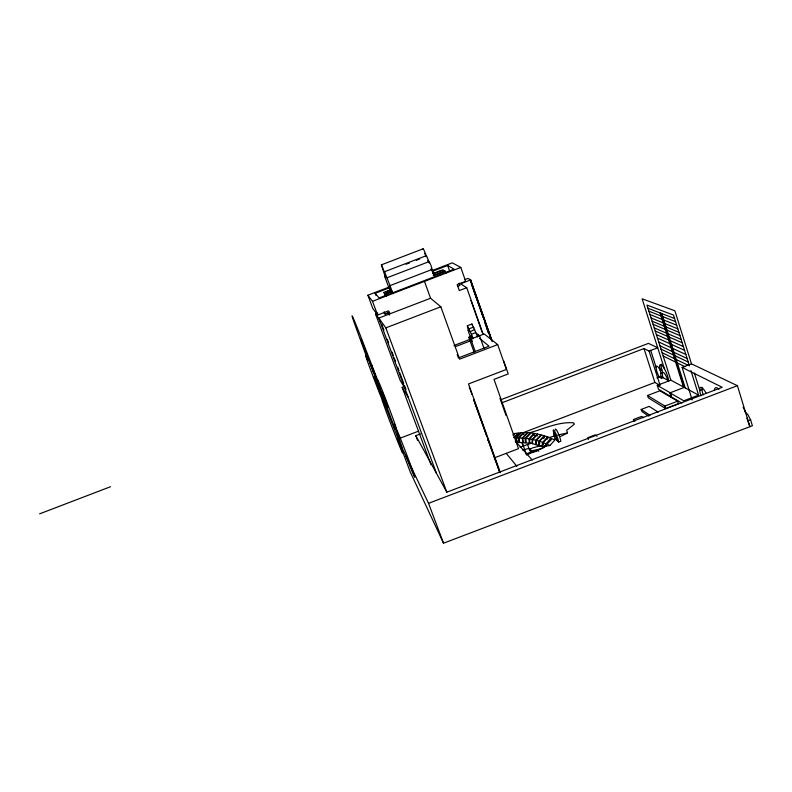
<?xml version="1.0" encoding="UTF-8"?>
<svg xmlns="http://www.w3.org/2000/svg" width="792" height="792" viewBox="0 0 792 792"><rect width="100%" height="100%" fill="white"/><g stroke="black" fill="none" stroke-linecap="round" stroke-linejoin="round"><path stroke-width="1.19" d="M702.068 387.724L702.058 390.02A10.91 3.019 67.3 0 0 703.187 394.881M523.878 434.749L523.512 432.729L518.324 438.085L519.077 442.144L519.681 442.144L518.938 438.085L524.126 432.729L527.442 432.729L522.274 438.085L523.037 442.263L522.769 438.095L527.927 432.729L530.254 432.977L525.106 438.352L525.393 442.421L526.145 442.5L525.868 438.441L531.006 433.066L534.095 433.392L528.977 438.788L529.264 443.005L529.858 443.075L529.571 438.847L534.689 433.462L537.322 434.036L532.224 439.431L532.026 443.5L532.511 443.609L532.709 439.54L537.808 434.135L540.936 434.808L535.857 440.223L535.649 444.46L536.204 444.579L536.422 440.352L541.49 434.937L544.074 435.768L543.569 438.61M537.223 436.055L537.322 434.036M477.14 336.362L477.576 336.937L473.547 327.106L468.904 328.848L469.052 329.63L467.329 325.779L468.537 330.432C466.924 327.076 470.092 337.56 470.319 335.758L472.478 338.253L471.339 338.689L469.567 337.164M473.477 327.106L473.616 327.878L471.992 324.007L467.329 325.779M522.522 444.114L522.086 442.342L523.918 447.549A9.722 1.138 68.5 0 1 526.106 453.598M547.222 439.243L547.638 436.927L544.559 435.927L539.51 441.362L538.847 445.173L538.352 445.005L539.015 441.203L544.074 435.768M516.038 442.213L531.798 443.441L542.401 446.738L549.905 445.51L554.875 440.015L551.559 438.57L546.569 444.045L545.906 446.163L545.361 445.926L550.371 440.451L551.024 438.332L548.252 437.125L543.233 442.579L542.619 446.074L541.995 445.876L542.619 442.372L547.638 436.927M544.233 437.818L544.559 435.927M523.185 445.114L523.235 445.708M423.136 248.807L381.417 264.825L385.447 277.349C381.962 269.597 393.901 301.534 389.446 288.06L391.585 291.466L387.11 293.188L385.942 291.921L390.377 290.218M545.361 445.926L546.025 443.807L551.024 438.332M536.61 451.351L530.759 452.4L526.363 454.925M541.995 445.876L543.431 444.312M538.352 445.005L539.798 443.451M514.137 437.62L518.611 433.036L520.799 432.788L515.592 438.134L517.305 442.144L516.097 438.075L521.304 432.729L523.512 432.729M513.642 437.669L518.116 433.095L514.899 433.462L513.404 434.986M512.899 435.105L514.394 433.58L513.889 433.699M661.597 364.162A10.296 2.604 68 0 0 661.409 368.339L662.587 372.527L660.904 373.25A7.148 1.782 67.9 0 0 661.538 378.259L663.072 377.675A7.148 1.792 67.9 0 1 662.449 372.666L663.349 372.418A7.148 1.792 67.9 0 1 667.824 380.259L660.746 376.398M544.51 446.955L541.243 448.757A6.712 2 -18.4 0 1 540.441 449.024L539.124 449.242A6.989 2.109 -18.5 0 0 538.451 449.371L534.095 450.292A11.316 3.356 -18.6 0 1 533.353 450.519C526.809 452.232 530.907 447.44 535.164 447.272A2.465 0.733 -18.5 0 1 535.966 446.955L541.292 445.629M384.506 271.735L386.932 277.804L428.947 261.677L426.462 255.628L384.506 271.735L384.595 272.488L381.417 264.825M554.301 439.53L555.37 439.006M560.3 436.531L567.468 433.115L566.716 430.234L573.913 424.562L574.348 423.967L573.408 422.789C558.122 421.651 543.718 428.967 529.224 432.877M426.462 255.628L426.393 256.212M527.403 454.618L544.688 447.074L544.47 445.421M520.047 447.223L530.927 443.312M406.078 264.241L409.474 262.934M416.265 260.33L419.651 259.024M392.99 293.604L389.991 285.615L432.046 269.478A5.009 0.495 69.5 0 1 434.689 276.141M389.773 313.88L388.644 310.84L377.635 315.058L372.775 308.405L367.874 295.238L389.545 286.912M431.769 270.715L452.301 262.835L460.786 267.448L465.666 281.308L457.162 284.566L459.291 290.575L466.745 287.714L483.179 334.343M376.042 295.515L375.21 293.278L389.011 287.981M432.709 271.21L447.668 265.478L454.143 269.191L379.12 297.97L375.21 293.278M385.209 295.703L383.991 292.416L390.793 289.803M432.729 273.715L442.936 269.795L445.153 271.161L445.945 273.388M433.887 273.527L441.599 270.567L443.302 271.626L433.293 275.467M383.991 292.416L385.476 294.05L392.367 291.406M433.679 275.557L445.153 271.161M367.874 295.238L372.517 301.307L460.786 267.448M405.702 389.377L400.297 380.596L375.477 313.909L377.764 313.028M464.617 279.725L468.042 278.418L470.686 279.942L492.159 341.105M470.686 279.942L460.558 283.833L466.745 287.714M383.744 312.404L385.11 314.147L389.713 312.385M457.598 286.348L459.904 285.466L459.083 283.14M436.511 473.388L378.764 318.097L430.551 298.247L440.847 306.781L459.637 359.162L497.703 344.599L506.405 369.458L468.527 383.932L500.089 471.893M379.853 321.027L380.447 320.8M378.764 318.097L385.833 327.868L440.847 306.781M468.904 328.848L470.102 331.739L474.576 329.531M469.993 331.294L471.369 334.273L475.952 332.521M474.062 352.173L468.775 337.303L472.022 336.065M477.061 336.501L478.794 335.838L476.962 334.333M453.964 345.52L469.696 339.501M468.775 337.303L470.804 339.055L484.199 333.947L497.703 344.599M455.252 346.688L470.092 341.005M39.6 513.85L110.524 486.724M430.967 464.706L402.168 387.357L404.455 386.486M400.158 438.184L418.631 431.125M500.633 399.821L648.46 343.382L657.726 347.797L649.093 351.084L643.985 348.559L502.237 402.663M417.513 440.243L415.8 435.659L420.413 433.897M692.178 400.019L682.12 367.438L691.495 363.865L737.402 385.694L749.915 426.68L746.876 418.117M656.914 377.863L659.221 376.982L661.538 378.259M522.562 432.917L654.885 382.467L660.112 385.437L649.093 351.084M669.933 392.862L671.22 396.871L658.479 389.238L657.231 385.348L670.864 380.15L698.613 395.139L683.783 400.792L669.933 392.862L684.278 387.397L660.914 313.246M647.549 395.495L659.865 390.793L677.695 401.178L678.487 403.643L665.617 408.543L648.311 397.851L647.549 395.495L664.825 406.078L665.617 408.543M494.248 457.915L518.503 448.678L494.01 379.368L508.246 373.923L503.692 360.924M648.767 416.127L641.857 411.533L641.173 409.454L649.192 406.395L658.261 412.187M558.657 442.065A6.94 1.02 68.3 0 0 555.113 432.046A6.94 1.02 68.3 0 0 553.618 432.63L553.539 433.273A5.465 0.792 68.3 0 0 555.212 438.857L558.657 442.065L560.786 441.253A6.94 1.03 68.3 0 0 557.786 432.293A6.94 1.03 68.3 0 0 555.35 430.016M702.058 389.545L699.801 390.406L694.386 373.091M664.825 406.078L677.695 401.178M634.046 421.384L633.442 419.532L641.629 416.414L643.569 417.731M415.8 435.659L446.827 492.178L722.225 387.288L682.12 367.438M405.722 455.539A27.651 0.634 69 0 0 413.939 474.398L411.692 468.003A27.651 0.634 69 0 0 397.624 431.6L396.485 428.967A26.334 0.604 69.1 0 0 386.328 400.811A26.334 0.604 69.1 0 0 377.794 380.378L378.002 381.081L362.944 342.243A33.323 0.733 69.1 0 0 352.371 316.236A33.323 0.733 69.1 0 0 357.915 332.927L367.706 360.053L367.468 359.469A26.542 0.554 69.1 0 0 368.102 363.053A26.542 0.554 69.1 0 0 379.932 394.208L381.526 398.138A29.66 0.614 69 0 0 397.515 441.094A29.66 0.614 69 0 0 397.841 439.055L428.541 503.326L737.402 385.694M748.084 420.7L750.578 419.76L752.4 425.74L443.52 543.193L410.236 471.923L397.851 439.065M532.224 450.717L529.828 452.578L526.195 453.846M554.677 435.937L547.886 437.956M557.806 434.996L567.448 432.967M522.75 450.212L528.63 448.391L530.61 448.856M537.926 451.064L538.956 451.014M516.097 438.075L518.324 438.085M518.938 438.085L522.274 438.085M522.769 438.095L525.106 438.352M525.868 438.441L528.977 438.788M529.571 438.847L532.224 439.431M532.709 439.54L535.857 440.223M536.422 440.352L539.015 441.203M539.51 441.362L542.619 442.372M647.995 308.276L674.586 318.513M648.935 311.226L661.023 315.958M662.716 316.622L675.576 321.651M649.994 314.543L662.112 319.374M663.805 320.057L676.685 325.195M651.083 317.968L663.221 322.908M664.924 323.591L677.833 328.848M652.113 321.205L664.28 326.235M665.983 326.947L678.912 332.293M653.093 324.284L665.28 329.413M666.983 330.135L679.942 335.58M654.241 327.888L666.458 333.135M668.161 333.868L681.15 339.431M655.222 330.997L667.468 336.323M669.181 337.075L682.189 342.738M550.371 440.451L550.905 440.679M543.233 442.579L546.025 443.807M546.569 444.045L549.905 445.51M656.36 334.57L668.626 340.006M670.349 340.768L683.387 346.55M657.489 338.105L669.784 343.659M671.497 344.431L684.565 350.331M658.726 341.995L671.052 347.658M672.774 348.45L685.872 354.479M659.924 345.777L672.279 351.559M674.002 352.371L687.129 358.509M660.983 349.094L673.358 354.974M675.091 355.796L688.238 362.053M662.132 352.707L674.537 358.697M676.269 359.538L688.347 365.369M663.181 356.014L675.616 362.102M677.348 362.954L685.05 366.726M657.231 385.348L670.2 392.763L671.161 395.772M671.22 396.871L681.892 403.069M641.173 409.454L650.054 415.315M633.442 419.532L635.342 420.869M744.926 411.602L747.846 414.632L750.578 419.76M477.437 333.986L479.556 335.709L484.06 348.47M432.947 272.795L433.432 273.616M479.457 338.283L489.03 346.193L458.41 357.905L457.192 354.519M597.079 436.303L595.317 434.848L587.763 437.719L588.347 439.451M470.171 336.937L471.943 338.451M527.769 444.609L527.987 445.411A4.237 0.515 68.4 0 0 529.888 450.816M515.325 441.114L532.254 460.063M506.217 453.361L516.899 466.31M387.288 312.394L389.426 315.048M375.477 313.909L379.794 319.889M382.18 391.852L388.1 407.435M385.991 401.92L384.249 397.327M471.388 334.273L472.992 338.689L472.22 337.382L472.478 338.253M431.472 269.042C433.402 270.943 428.512 258.657 429.155 262.993M402.168 387.357L408.256 397.406M499.9 472.646L487.545 438.322L499.683 472.141M431.244 268.805L431.62 269.617M389.971 285.585L386.932 277.804M661.132 368.567L661.835 369.993L660.3 370.577L659.587 369.151A7.504 1.861 68 0 0 656.132 367.33L656.321 369.26A7.504 1.861 68 0 0 659.221 376.982M428.066 260.34L428.64 261.835M433.62 274.398L434.115 275.329L433.66 274.141M432.026 270.488L432.323 271.23M392.535 293.367L391.208 290.159L391.585 291.466M745.351 411.949L744.539 410.018A14.899 4.425 66.7 0 0 743.094 407.296M383.229 395.099L384.496 398.089M385.605 400.712L387.07 404.257M428.373 261.667L428.066 260.855M433.303 273.656L432.996 272.834M661.043 373.121L659.865 368.923A10.296 2.584 68 0 1 662.657 366.092L664.429 368.745A10.296 2.584 68 0 1 668.686 381.417M402.465 448.727L394.307 423.849L395.099 429.274L371.547 365.221L373.735 372.804L360.885 338.857L384.516 402.079L374.072 376.834L400.118 443.807M428.541 503.326L443.52 543.193M385.833 327.868L446.827 492.178M381.744 324.274L383.902 330.076M387.347 339.352L388.634 342.827M392.089 352.103L393.377 355.578M394.238 357.895L395.535 361.38M397.683 367.171L398.98 370.646M399.841 372.973L403.722 383.407M404.583 385.724L405.88 389.199M372.517 301.307L377.635 315.058M384.249 311.83L385.11 314.147M385.476 294.05L386.298 296.277M424.75 253.272L426.017 256.727M424.472 281.378L430.551 298.247M469.27 387.001L471.903 394.347M473.814 399.94L486.427 435.095M473.814 400.069L476.735 408.207M477.031 409.038L487.139 437.194M447.668 265.478L449.658 271.102M471.339 338.689L472.319 341.471M470.804 339.055L475.279 351.658M470.547 339.926L470.735 340.451M470.943 300.475L482.239 332.521M499.97 398.327L506.068 415.592M470.418 279.794L492.02 340.996M470.26 279.695L491.693 340.728M469.983 279.536L491.139 339.461M471.448 284.051L483.15 317.374M486.664 327.631L488.803 333.462M484.912 322.928L488.535 333.264M431.412 269.686L431.244 269.181M487.644 438.501L488.496 440.956M426.442 256.42L425.819 254.598A5.861 0.574 69.6 0 0 422.987 249.054M385.348 400.356L386.179 402.841M643.985 348.559L654.885 382.467M664.379 368.666L642.114 298.802L674.883 310.781L691.495 363.865M650.648 350.232L656.132 367.359M670.864 380.15L646.975 305.059L673.507 315.067L689.446 365.904M661.756 313.573L685.228 387.912M660.073 312.919L683.466 386.961M690.921 370.587L698.613 395.139M384.09 396.416L384.526 397.93M472.042 324.918L471.893 324.037M534.095 433.392L534.234 435.491M526.264 454.133A9.722 1.138 68.5 0 1 526.413 454.638M714.315 390.149A16.087 4.604 67.1 0 1 718.968 389.278M700.94 395.733A10.91 3 67.3 0 1 699.801 390.882L699.811 388.585A10.91 3 67.3 0 1 706.207 393.416M553.707 432.808L553.697 432.868A5.465 0.792 68.3 0 1 555.519 435.531A5.465 0.792 68.3 0 1 557.598 441.144L557.667 441.114A5.465 0.792 68.3 0 0 555.588 435.501A5.465 0.792 68.3 0 0 553.707 432.808"/></g></svg>
